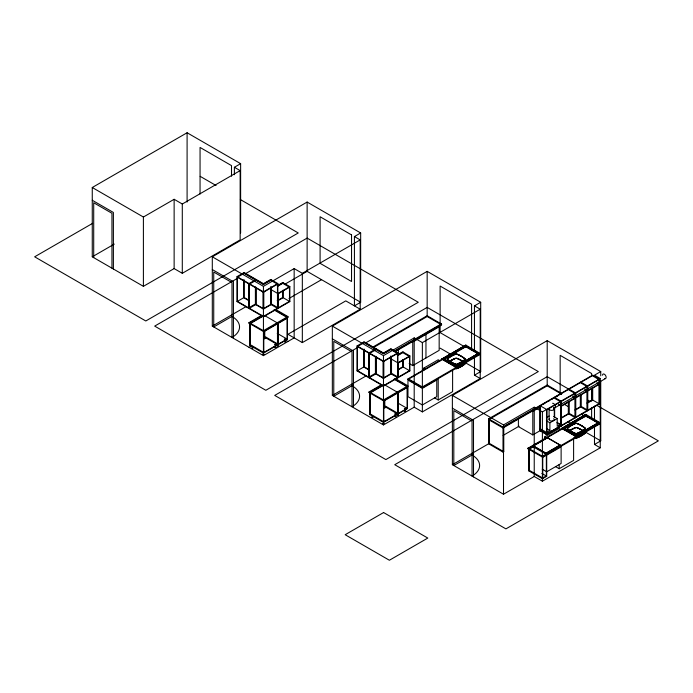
<?xml version="1.0" encoding="UTF-8"?>
<svg xmlns="http://www.w3.org/2000/svg" width="693" height="693" viewBox="0 0 693 693"><rect width="100%" height="100%" fill="white"/><g stroke="black" fill="none" stroke-linecap="round" stroke-linejoin="round"><path stroke-width="1.04" d="M250.355 323.96L250.355 344.75L263.799 352.512L277.477 344.612L277.477 323.822L263.799 331.722L249.03 323.198L249.056 322.531L263.435 330.682L287.924 316.545L287.924 317.377L263.435 331.514M370.391 393.26L370.391 414.05L383.827 421.812L397.513 413.912L397.513 393.122L383.827 401.022L369.066 392.498L369.074 391.874L383.472 399.982L407.96 385.845L395.564 378.69M467.619 347.106L480.214 354.383L422.366 387.785L407.96 379.469L408.134 378.75L422.366 386.954L480.214 353.551L465.817 345.097L441.805 359.095L456.211 367.411L480.214 353.413M529.313 449.532L529.313 470.322L542.758 478.083L546.361 476.004L546.361 455.214L542.758 457.293L527.997 448.769L528.049 448.076L542.394 456.254L600.251 422.851L585.845 414.397L561.841 428.395L576.247 436.711L600.251 422.713M234.39 174.731L234.39 167.273L240.15 170.599L240.15 239.899L182.294 273.302L174.134 268.589L143.399 286.33L92.264 256.808L92.264 187.508L187.093 132.753L240.627 163.661L240.627 232.969M92.637 223.328L34.65 256.808L145.799 320.98L298.25 232.969L240.332 199.532M92.264 187.508L143.399 217.03L174.134 199.289L182.294 204.002L240.15 170.599M234.39 167.273L240.627 163.661M92.264 256.808L114.276 244.101M360.187 309.199L345.781 300.883L287.924 334.286L302.33 342.602L360.187 309.199L360.187 239.899L302.33 273.302L294.161 268.589L294.161 337.889L263.435 355.63L212.301 326.108L212.301 256.808L307.129 202.061L360.663 232.969L360.663 302.269L354.426 305.873L354.426 236.573L360.663 232.969M277.217 285.715L282.761 282.519L289.847 286.607L289.847 301.576L263.435 316.822L237.032 301.576L237.032 276.628L244.109 272.54L263.799 283.905M255.396 287.223L255.396 304.002L248.674 307.883L237.387 301.368L237.387 277.252L244.109 273.371L255.396 279.885M236.989 278.595L154.686 326.108L265.835 390.28L418.277 302.269L307.129 238.097L245.4 273.735M237.387 277.252L248.674 283.766L256.115 279.47M249.393 284.182L256.115 280.301L263.435 284.528L270.755 280.301L277.477 284.182L277.477 308.298L263.435 316.406L249.393 308.298L249.393 284.182L263.435 292.29L277.477 284.182M263.08 283.905L270.755 279.47L277.841 283.558L277.841 308.506L270.755 304.418L263.08 308.853L263.08 291.181M243.754 272.747L263.435 284.113L271.119 279.677M237.032 301.576L244.109 297.488L249.315 300.493M212.301 256.808L263.435 286.33L294.161 268.589M277.841 283.558L263.435 291.874L237.032 276.628M277.581 285.923L283.125 282.727M277.555 286.356L282.761 283.35L289.483 287.231L289.483 301.368L278.196 307.883L271.474 304.002L271.474 289.865M212.301 326.108L246.24 306.514M284.632 284.347L307.129 271.361L360.663 302.269M263.799 291.181L263.799 308.853L256.115 304.418L249.03 308.506L249.03 283.558M277.841 293.537L289.847 286.607M270.755 289.449L278.196 293.745L289.483 287.231M277.217 300.684L282.761 297.488L289.847 301.576M277.581 300.892L283.125 297.695L283.125 290.211M288.99 298.466L321.535 279.677M249.03 322.643L261.971 315.176M249.03 323.198L261.729 315.869M262.56 316.077L249.636 323.544L249.636 345.166L263.435 353.135L287.439 339.275L287.439 317.654L273.995 309.892M249.03 347.314L251.75 345.746M278.196 344.196L287.084 339.068L287.084 318.278L278.196 323.406L278.196 344.196L264.761 336.434L264.761 331.237M474.454 350.649L474.454 305.873L480.214 309.199L480.214 378.499L422.366 411.902L414.197 407.189L383.472 424.93L332.337 395.408L332.337 326.108L427.165 271.361L480.699 302.269L480.699 371.569L474.454 375.173L474.454 357.051M397.254 355.015L402.798 351.819L409.875 355.907L409.875 370.876L383.472 386.122L357.06 370.876L357.06 345.928L364.146 341.84L383.827 353.205M375.424 356.523L375.424 373.302L368.711 377.183L357.423 370.668L357.423 346.552L364.146 342.671L375.424 349.185M357.016 347.895L274.723 395.408L385.871 459.58L538.314 371.569L427.165 307.397L365.436 343.035M372.306 347.384L427.165 315.713L441.493 324.073L441.571 324.861L395.079 351.697M373.232 347.678L427.165 316.545L441.571 324.861M357.423 346.552L368.711 353.066L376.152 348.77M369.43 353.482L376.152 349.601L383.472 353.828L390.791 349.601L397.513 353.482L397.513 377.598L383.472 385.706L369.43 377.598L369.43 353.482L383.472 361.59L397.513 353.482M383.108 353.205L390.791 348.77L397.877 352.858L397.877 377.806L390.791 373.718L383.108 378.153L383.108 360.481M363.782 342.047L383.472 353.413L391.155 348.977M357.06 370.876L364.146 366.788L369.352 369.793M332.337 326.108L383.472 355.63L414.197 337.889L422.366 342.602L480.214 309.199M393.91 351.264L441.328 323.891M395.079 351.143L441.571 324.307M474.454 305.873L480.699 302.269M397.877 352.858L383.472 361.174L357.06 345.928M397.617 355.223L403.153 352.027M397.591 355.656L402.798 352.65L409.52 356.531L409.52 370.668L398.232 377.183L391.51 373.302L391.51 359.165M332.337 395.408L366.268 375.814M383.827 360.481L383.827 378.153L376.152 373.718L369.066 377.806L369.066 352.858M397.877 362.837L409.875 355.907M390.791 358.749L398.232 363.045L409.52 356.531M398.18 369.456L402.798 366.788L409.875 370.876M398.536 369.664L403.153 366.995L403.153 359.511M412.759 365.609L439.163 350.363L439.163 326.801L412.759 342.047L412.759 365.609L409.156 363.53M369.066 391.943L381.765 384.615M369.066 392.498L381.765 385.169M382.597 385.386L369.664 392.844L369.664 414.466L383.472 422.435L407.475 408.575L407.475 386.954L394.031 379.192M382.952 385.594L370.027 393.052L370.027 414.674M423.804 370.244L423.804 368.104L438.21 359.788L440.003 360.828M441.805 359.095L465.817 345.097M407.96 378.915L465.965 345.339L465.817 346.067M444.326 358.333L444.326 359.165A1.871 1.074 0 0 0 444.326 360.689L444.326 359.858A1.871 1.074 0 0 1 444.326 358.333L464.492 346.691A1.871 1.074 0 0 1 467.134 346.691L477.694 352.789A1.871 1.074 0 0 1 477.694 354.314L477.694 355.145A1.871 1.074 0 0 0 477.694 353.621L477.694 352.789M407.96 379.469L464.882 346.604M464.856 346.76L444.568 358.61A1.525 0.884 0 0 0 444.568 359.858M444.326 359.165L464.492 347.522A1.871 1.074 0 0 1 467.134 347.522L477.694 353.621M383.472 400.814L407.96 386.677L394.456 378.88M477.46 354.175L457.293 365.817A1.525 0.884 0 0 1 455.128 365.817L444.568 359.719A1.525 0.884 0 0 1 444.568 358.472M477.694 354.314L457.293 365.956A1.525 0.884 0 0 1 455.128 365.956L444.326 359.858M398.232 413.496L407.12 408.368L407.12 387.578L398.232 392.706L398.232 413.496L384.788 405.734L384.788 400.537M434.606 397.903L438.21 399.982L452.607 391.666L452.607 370.244M600.736 371.569L594.49 375.173L600.251 378.499L600.251 447.799L542.394 481.202L534.234 476.489L503.508 494.23L452.373 464.708L452.373 395.408L547.201 340.661L600.736 371.569L600.736 375.831M488.617 418.832L503.742 427.564L503.742 451.68L503.023 452.096L488.617 443.78L488.617 418.832L547.201 385.013L561.529 393.373L561.599 394.161L547.201 385.845L488.617 419.663L503.023 427.979L540.219 406.505M452.373 395.408L503.508 424.93L534.234 407.189L542.394 411.902L600.251 378.499M554.643 397.487L568.321 389.587L575.043 393.468L575.043 417.584L561.365 425.485L557.163 423.059M569.048 389.171L580.327 382.657L587.049 386.538L587.049 410.654L575.77 417.169L569.048 413.288L569.048 401.758M581.046 382.241L592.333 375.727L599.055 379.608L599.055 403.724L587.768 410.239L581.046 406.358L581.046 394.828M503.023 452.096L503.023 427.425L541.146 405.414M543.009 404.34L544.863 403.274M547.652 401.663L549.514 400.589M551.377 399.514L553.231 398.44M556.02 396.829L557.882 395.755M559.745 394.681L561.599 393.607M539.838 407.285L532.796 411.347L532.796 434.909L539.838 430.847M503.023 427.425L502.789 427.009L592.688 375.104L599.41 378.984L599.41 403.932L546.595 434.424L539.873 430.544L539.873 405.596L546.959 409.684L560.646 401.784L560.646 425.9L546.959 433.801L540.237 429.92L540.237 405.803L553.924 397.903L560.646 401.784M554.279 397.28L561.365 401.368L575.043 393.468M568.684 388.964L575.77 393.052L587.049 386.538M580.691 382.034L587.768 386.122L599.055 379.608M452.373 464.708L488.141 444.057M488.617 443.78L489.345 443.364L503.742 451.68M503.135 435.403L519.074 426.195M554.833 407.805L605.604 378.491M546.405 417.602L549.151 416.017M549.895 422.791L557.224 418.563L557.224 426.299L560.524 424.393L560.524 426.056L546.595 434.095L540.358 430.492L540.358 428.828L546.595 432.432L549.895 430.526L549.895 422.791L546.335 420.729M561.027 417.922L568.321 413.704L575.407 417.792L575.407 392.844M575.121 409.78L580.327 406.774L587.413 410.862L587.413 385.914M587.127 402.85L592.333 399.844L599.41 403.932M560.585 418.589L568.684 413.912L568.684 401.438M575.147 410.178L580.691 406.982L580.691 394.508M587.153 403.248L592.688 400.052L592.688 387.578M544.793 438.99L544.793 436.85L559.199 428.534L561.001 429.573M561.841 428.395L585.845 414.397M527.997 448.215L586.027 414.648L585.845 415.367M564.362 427.633L564.362 428.465A1.871 1.074 0 0 0 564.362 429.989L564.362 429.158A1.871 1.074 0 0 1 564.362 427.633L584.528 415.991A1.871 1.074 0 0 1 587.17 415.991L597.73 422.089A1.871 1.074 0 0 1 597.73 423.614L597.73 424.445L577.564 436.088A1.871 1.074 0 0 1 576.81 436.356M527.997 448.769L563.452 428.3M565.323 427.217L584.918 415.904M533.272 445.859L547.435 437.681L560.161 445.027L545.997 453.343L533.272 445.859L545.997 453.205L560.161 445.027M533.272 445.997L547.435 437.82L560.161 445.166M564.362 428.465L584.528 416.822A1.871 1.074 0 0 1 587.17 416.822L597.73 422.921A1.871 1.074 0 0 1 597.73 424.445M533.272 446.829L528.95 449.324L528.95 470.945M576.247 436.408A1.871 1.074 0 0 1 574.93 436.088L574.93 435.256A1.871 1.074 0 0 0 577.564 435.256L597.73 423.614M542.394 457.085L600.251 423.683L586.746 415.887M546.716 455.145L561.122 446.829L561.122 463.461L546.716 471.777L542.221 469.178M594.49 426.351L594.49 444.473L600.736 440.869L600.736 381.167M555.604 466.649L559.199 468.728L573.605 460.412L573.605 437.924M546.716 476.212L542.394 478.707L528.594 470.738L528.594 449.116L532.917 446.621L546.716 454.591L546.716 476.212L541.874 473.423M277.572 345.564C275.987 346.474 279.695 346.457 278.11 345.564M263.704 352.113L263.704 351.386M398.146 413.097L398.146 412.378M277.572 343.07L278.517 343.433L277.572 343.797M263.227 353.872C261.434 354.521 265.168 355.007 263.704 353.889M397.669 414.856C395.876 415.618 399.705 415.8 398.146 414.873M383.679 421.422L384.147 421.049L383.679 420.677M252.252 347.488C250.338 348.267 254.253 348.501 252.659 347.505M354.426 236.573L360.187 239.899M597.375 383.073L599.055 384.043L587.768 390.557L585.247 389.102M596.534 383.004L599.055 384.459L587.768 390.973L585.247 389.518M585.368 390.003L587.049 390.973L575.77 397.487L573.25 396.032M584.528 389.934L587.049 391.389L575.77 397.903L573.25 396.448M200.173 176.343L216.051 185.507M568.684 389.102L547.201 376.697L394.75 464.708L505.907 528.88L658.35 440.869L596.699 405.284M587.361 399.887L590.167 401.507M573.362 396.933L575.043 397.903L561.365 405.803L558.844 404.348M572.522 396.864L575.043 398.319L561.365 406.219L558.844 404.764M466.779 346.76L477.46 352.928M465.098 347.037L440.124 332.623L440.124 286.053L471.578 304.21L471.578 348.666M564.786 404.591L568.485 406.73M581.436 414.206L584.208 415.809M440.124 348.146L451.23 354.556M465.098 362.569L480.699 371.569M567.558 421.716L571.257 423.856M585.135 431.869L600.736 440.869M553.655 416.502L557.224 418.563M556.955 422.332L560.524 424.393M474.454 375.173L480.214 378.499M594.49 444.473L600.251 447.799M564.362 429.158L575.164 435.256A1.525 0.884 0 0 0 577.33 435.256L597.496 423.614A1.525 0.884 0 0 0 597.496 422.366L586.806 416.198A1.36 0.788 0 0 0 584.892 416.198L564.604 427.91A1.525 0.884 0 0 0 564.604 429.158M441.805 358.957L456.211 367.273M561.841 428.257L576.247 436.573M546.335 428.465L549.895 430.526M539.873 430.492L546.595 434.372L561.001 426.056L561.001 401.16M544.793 436.85L546.595 437.889M423.804 368.104L425.606 369.144M532.796 434.909L518.39 426.593L518.39 419.1M92.264 200.26L113.392 212.456L113.392 269.005M212.301 269.56L233.428 281.756L233.428 338.305M332.337 338.86L353.465 351.056L353.465 407.605M452.373 408.16L473.501 420.356L473.501 476.905M275.528 309.39L287.924 316.545M274.419 309.58L287.924 317.377M249.289 300.892L243.754 297.695L243.754 280.024M369.326 370.192L363.782 366.995L363.782 349.324M384.433 384.736L397.877 392.498L397.877 414.119L384.069 406.15L384.069 399.913M277.226 333.376L287.439 339.275M398.154 403.196L407.475 408.575M285.221 339.934L287.924 341.493M597.73 422.089L597.73 422.921M594.49 406.089L594.49 419.949M592.333 387.257L592.333 399.844M591.614 375.623L591.614 373.51L560.161 355.353L560.161 393.459M591.614 388.331L591.614 401.03M591.614 407.38L591.614 417.966M587.768 386.122L587.768 410.239M587.17 415.991L587.17 416.822M584.528 415.991L584.528 416.822M580.327 394.196L580.327 406.774M577.564 435.256L577.564 436.088M575.77 393.052L575.77 417.169M568.321 401.126L568.321 413.704M561.365 401.368L561.365 425.485M559.199 464.449L559.199 468.728M554.643 407.978L554.643 417.411M554.279 407.675L554.279 417.03M549.09 408.922L549.09 419.568M547.201 340.661L547.201 385.845M546.959 409.684L546.959 433.801M546.595 409.476L546.595 434.424M542.758 457.293L542.758 478.083M542.394 411.902L542.394 481.202M534.234 407.189L534.234 476.489M503.508 424.93L503.508 494.23M489.345 419.248L489.345 443.364M467.134 346.691L467.134 347.522M464.492 346.691L464.492 347.522M438.21 378.56L438.21 399.982M427.165 271.361L427.165 316.545M425.961 334.424L425.961 357.986M422.366 342.602L422.366 411.902M414.197 337.889L414.197 407.189M402.798 359.719L402.798 366.788M398.354 348.726L398.354 355.154M398.232 363.045L398.232 377.183M391.155 356.254L391.155 373.925L383.472 378.361L375.788 373.925L375.788 356.254M390.791 356.046L390.791 373.718M384.433 399.87L384.433 406.358M383.827 401.022L383.827 421.812M383.472 355.63L383.472 424.93M376.152 356.938L376.152 373.718M368.711 353.066L368.711 377.183M364.146 349.116L364.146 366.788M307.129 202.061L307.129 271.361M302.33 273.302L302.33 342.602M282.761 290.419L282.761 297.488M278.196 293.745L278.196 307.883M271.119 286.954L271.119 304.625L263.435 309.061L255.752 304.625L255.752 286.954M270.755 286.746L270.755 304.418M264.397 330.57L264.397 337.058M264.033 330.613L264.033 336.85L277.841 344.819L277.841 323.198L264.397 315.436L249.991 323.752L249.991 345.374M263.799 331.722L263.799 352.512M263.435 286.33L263.435 355.63M256.115 287.638L256.115 304.418M248.674 283.766L248.674 307.883M244.109 279.816L244.109 297.488M231.505 176.187L231.505 165.61L200.06 147.444L200.06 194.023M187.093 132.753L187.093 202.061M182.294 204.002L182.294 273.302M174.134 199.289L174.134 268.589M143.399 217.03L143.399 286.33M111.954 268.174L111.954 213.288L93.711 202.754L93.711 257.64M553.438 407.882A2.547 1.473 0 0 1 553.438 409.961A2.547 1.473 0 0 1 549.835 409.961A2.547 1.473 0 0 1 549.835 407.882M553.681 418.685A2.547 1.473 0 0 1 553.352 420.651A2.547 1.473 0 0 1 549.93 420.651A2.547 1.473 0 0 1 549.601 418.685M552.572 403.283A2.547 1.473 60 0 1 555.232 405.786A2.547 1.473 60 0 1 553.889 407.83M602.538 375.242A2.547 1.473 60 0 1 604.227 374.142A2.547 1.473 60 0 1 606.124 377.061A2.547 1.473 60 0 1 604.66 378.517M584.996 433.203A31.35 18.096 0 0 1 577.122 437.742A1.525 0.884 0 0 1 575.372 437.742A31.35 18.096 0 0 1 575.086 437.629M569.421 430.751A31.35 18.096 0 0 1 575.372 427.642A1.525 0.884 0 0 1 577.122 427.65A31.35 18.096 0 0 1 584.996 432.189M584.987 432.189A1.525 0.884 0 0 1 584.987 433.194M584.996 433.342A31.35 18.096 0 0 1 577.122 437.881A1.525 0.884 0 0 1 575.372 437.881A31.35 18.096 0 0 1 574.8 437.647M569.646 430.734A31.35 18.096 0 0 1 575.372 427.78M577.122 427.78A31.35 18.096 0 0 1 582.839 430.734M584.788 432.163A31.35 18.096 0 0 1 584.996 432.328M584.771 416.129A1.525 0.884 0 0 1 586.928 416.129M577.026 433.506A31.176 18.001 0 0 0 584.857 428.984A1.36 0.788 0 0 0 584.849 428.092A31.176 18.001 0 0 0 577.026 423.57A1.36 0.788 0 0 0 575.476 423.57A31.176 18.001 0 0 0 567.636 428.083A1.36 0.788 0 0 0 567.645 428.984A31.176 18.001 0 0 0 575.467 433.506M584.996 429.045A31.35 18.096 0 0 1 577.122 433.584A1.525 0.884 0 0 1 575.372 433.584A31.35 18.096 0 0 1 567.498 429.045A1.525 0.884 0 0 1 567.506 428.031A31.35 18.096 0 0 1 575.372 423.484A1.525 0.884 0 0 1 577.122 423.492A31.35 18.096 0 0 1 584.996 428.031M584.987 428.031A1.525 0.884 0 0 1 584.987 429.036M575.476 437.655A1.36 0.788 0 0 0 577.018 437.655A31.176 18.001 0 0 0 584.857 433.142A1.36 0.788 0 0 0 584.849 432.25A31.176 18.001 0 0 0 584.649 432.077M582.718 430.665A31.176 18.001 0 0 0 577.026 427.728A1.36 0.788 0 0 0 575.476 427.728A31.176 18.001 0 0 0 569.776 430.665M597.375 422.158A1.36 0.788 0 0 1 597.375 423.267L577.208 434.909A1.36 0.788 0 0 1 575.285 434.909L564.726 428.811A1.36 0.788 0 0 1 564.726 427.702M597.375 422.297A1.36 0.788 0 0 1 597.375 423.406L577.208 435.048A1.36 0.788 0 0 1 575.285 435.048L564.726 428.95A1.36 0.788 0 0 1 564.726 427.841M455.05 368.329A31.35 18.096 0 0 0 455.336 368.442A1.525 0.884 0 0 0 457.085 368.442A31.35 18.096 0 0 0 464.96 363.894A1.525 0.884 0 0 0 464.951 362.889A31.35 18.096 0 0 0 457.085 358.342A1.525 0.884 0 0 0 455.344 358.342A31.35 18.096 0 0 0 449.385 361.451M464.96 364.033A31.35 18.096 0 0 1 457.085 368.581A1.525 0.884 0 0 1 455.344 368.581A31.35 18.096 0 0 1 454.764 368.347M449.618 361.434A31.35 18.096 0 0 1 455.336 358.48M457.085 358.48A31.35 18.096 0 0 1 462.811 361.434M464.76 362.863A31.35 18.096 0 0 1 464.96 363.028M464.734 346.829A1.525 0.884 0 0 1 466.891 346.829M464.734 346.968A1.525 0.884 0 0 1 466.891 346.968M477.46 354.314A1.525 0.884 0 0 0 477.46 353.066L466.779 346.898A1.36 0.788 0 0 0 464.856 346.898M456.99 364.068A31.176 18.001 0 0 0 464.821 359.546A1.36 0.788 0 0 0 464.812 358.645A31.176 18.001 0 0 0 456.99 354.123A1.36 0.788 0 0 0 455.44 354.132A31.176 18.001 0 0 0 447.609 358.645A1.36 0.788 0 0 0 447.609 359.546A31.176 18.001 0 0 0 455.431 364.068M455.44 368.355A1.36 0.788 0 0 0 456.99 368.355A31.176 18.001 0 0 0 464.821 363.842A1.36 0.788 0 0 0 464.812 362.941A31.176 18.001 0 0 0 464.622 362.777M462.681 361.365A31.176 18.001 0 0 0 456.99 358.42A1.36 0.788 0 0 0 455.44 358.428A31.176 18.001 0 0 0 449.74 361.365M477.338 352.858A1.36 0.788 0 0 1 477.338 353.967L457.172 365.609A1.36 0.788 0 0 1 455.249 365.609L444.689 359.511A1.36 0.788 0 0 1 444.689 358.402M477.338 352.997A1.36 0.788 0 0 1 477.338 354.106L457.172 365.748A1.36 0.788 0 0 1 455.249 365.748L444.689 359.65A1.36 0.788 0 0 1 444.689 358.541M263.721 338.418L265.072 338.47L264.258 338.825L263.886 338.184L265.029 338.305L263.747 338.323M274.766 344.776L276.117 344.819L274.774 344.742M274.766 347.271L276.117 347.314L274.774 347.236M284.364 339.232L285.724 339.275L284.381 339.198M284.364 341.727L285.724 341.77L284.381 341.692M371.751 417.134L373.103 417.212L371.777 417.047M383.757 407.701L385.109 407.787L383.783 407.623M382.796 423.51L384.147 423.544L382.805 423.466M394.802 414.076L396.153 414.119L394.811 414.042M394.802 416.58L396.153 416.614L394.811 416.536M404.4 408.532L405.76 408.575L404.409 408.498M404.4 411.027L405.76 411.07L404.409 410.992M231.99 316.406L213.739 326.94L213.739 272.054L231.99 282.588L231.99 337.474A25.806 14.899 0 0 0 231.99 316.406M352.018 385.706L333.775 396.24L333.775 341.354L352.018 351.888L352.018 406.774A25.806 14.899 0 0 0 352.018 385.706M436.763 380.024L422.366 388.34L407.96 380.024L407.96 396.656L422.366 404.972L436.763 396.656L436.763 380.024M472.054 455.006L453.811 465.54L453.811 410.654L472.054 421.188L472.054 476.074A25.806 14.899 0 0 0 472.054 455.006M383.593 512.543L345.175 534.719L389.388 560.247L427.798 538.063L383.593 512.543M584.892 416.06L564.604 427.772A1.525 0.884 0 0 0 564.604 429.019L575.164 435.117A1.525 0.884 0 0 0 577.33 435.117L597.496 423.475A1.525 0.884 0 0 0 597.496 422.228L586.806 416.06A1.36 0.788 0 0 0 584.892 416.06M351.542 234.91L320.097 216.753L320.097 263.323L351.542 281.479L351.542 234.91M561.001 426.056L559.32 425.086L561.001 426.108M457.536 366.788L457.536 365.956A1.871 1.074 0 0 1 454.894 365.956L454.894 366.788A1.871 1.074 0 0 0 457.536 366.788M577.026 433.368A31.176 18.001 0 0 0 584.857 428.846A1.36 0.788 0 0 0 584.849 427.953A31.176 18.001 0 0 0 577.026 423.432A1.36 0.788 0 0 0 575.476 423.432A31.176 18.001 0 0 0 567.636 427.945A1.36 0.788 0 0 0 567.645 428.846A31.176 18.001 0 0 0 575.467 433.368A1.36 0.788 0 0 0 577.018 433.359M455.44 364.197A1.36 0.788 0 0 0 456.99 364.197A31.176 18.001 0 0 0 464.821 359.684A1.36 0.788 0 0 0 464.812 358.783A31.176 18.001 0 0 0 456.99 354.262A1.36 0.788 0 0 0 455.44 354.27A31.176 18.001 0 0 0 447.609 358.783A1.36 0.788 0 0 0 447.609 359.684A31.176 18.001 0 0 0 455.431 364.206M455.344 364.284A1.525 0.884 0 0 0 457.085 364.284A31.35 18.096 0 0 0 464.96 359.736A1.525 0.884 0 0 0 464.951 358.731A31.35 18.096 0 0 0 457.085 354.184A1.525 0.884 0 0 0 455.344 354.184A31.35 18.096 0 0 0 447.461 358.731A1.525 0.884 0 0 0 447.47 359.736A31.35 18.096 0 0 0 455.336 364.284"/></g></svg>
